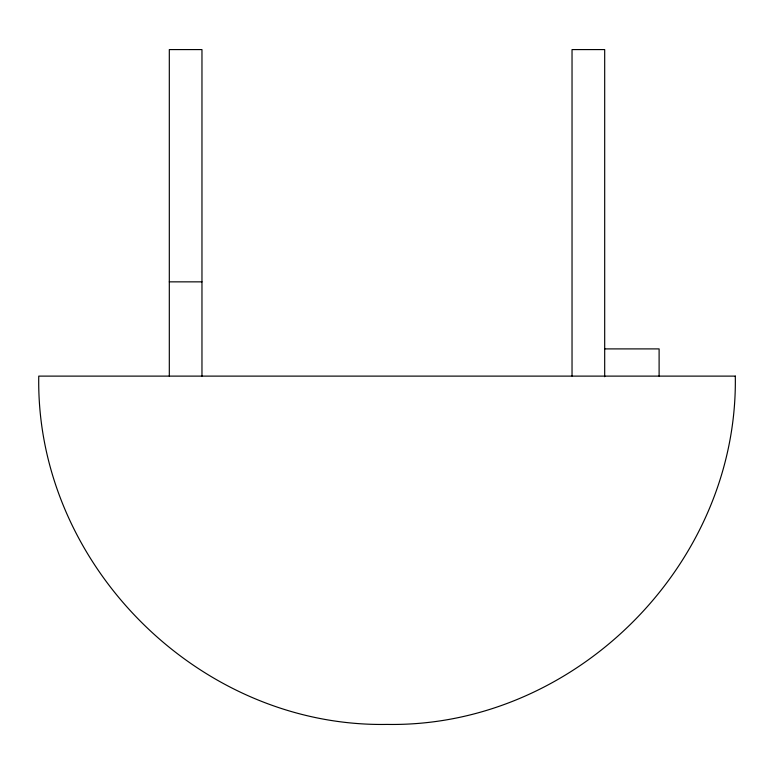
<?xml version="1.0" encoding="UTF-8"?>
<svg xmlns="http://www.w3.org/2000/svg" width="774" height="774" viewBox="0 0 774 774"><rect width="100%" height="100%" fill="white"/><g stroke="black" fill="none" stroke-linecap="round" stroke-linejoin="round"><path stroke-width="1.16" d="M169.312 281.852L201.966 281.852M604.688 348.9L659.109 348.9L659.109 376.116M604.688 376.725L604.688 49.584L572.034 49.584L572.034 376.029M201.966 376.116L201.966 49.584L169.312 49.584L169.312 376.116M735.3 376.116C738.493 564.13 575.014 727.608 387 724.416C199.044 727.618 35.41 564.12 38.758 376.116L735.3 376.116"/></g></svg>
